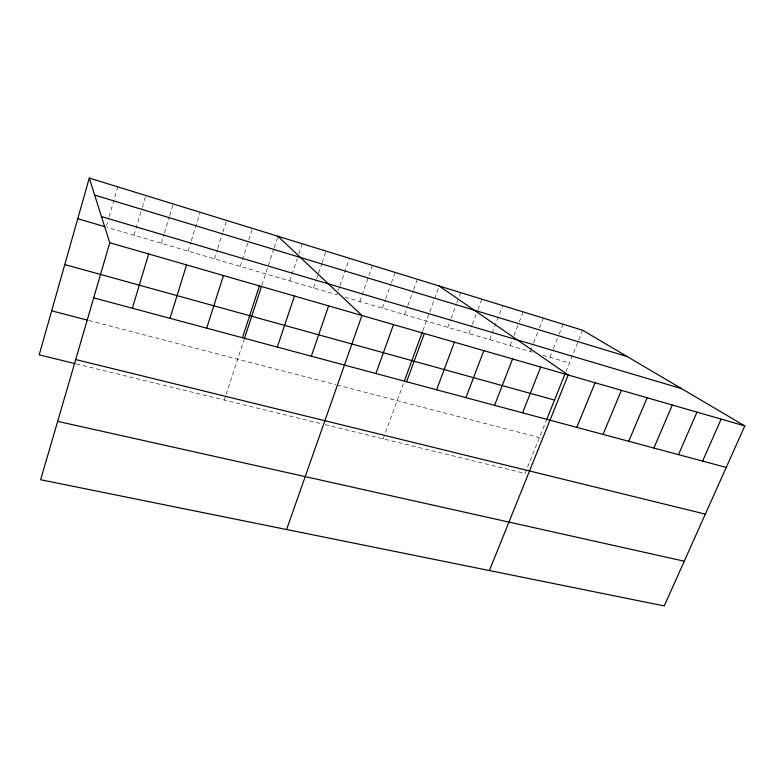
<?xml version="1.0" encoding="UTF-8"?>
<svg xmlns="http://www.w3.org/2000/svg" width="784" height="784" viewBox="0 0 784 784"><rect width="100%" height="100%" fill="white"/><g stroke="black" fill="none" stroke-linecap="round" stroke-linejoin="round"><path stroke-width="0.59" stroke-dasharray="3.92 2.94" d="M106.477 225.91L108.809 217.874M109.143 216.717L117.796 186.857M133.995 235.229L141.963 208.348M142.306 207.182L145.775 195.49M161.308 243.246L164.111 234.004M164.464 232.848L169.364 216.668M169.716 215.512L173.215 203.958M188.121 251.115L190.943 241.972M191.296 240.825L200.136 212.258M214.424 258.838L217.364 249.518M217.736 248.361L222.509 233.22M222.881 232.054L226.556 220.412M240.257 266.413L248.41 241.08M248.773 239.924L252.477 228.409M224.253 400.036L225.743 395.508M226.106 394.381L244.647 337.826M261.934 285.072L273.832 248.793M274.204 247.656L277.938 236.258M289.786 280.956L297.303 258.397M298.812 253.889L302.193 243.746M313.541 287.924L316.275 279.868M316.658 278.712L318.226 274.116M318.618 272.959L321.734 263.757M322.126 262.601L326.036 251.096M339.629 286.797L336.885 294.774L107.31 227.399M340.021 285.66L349.066 259.465M359.827 301.507L372.478 265.423M382.386 308.132L385.258 300.056M385.669 298.91L391 283.926M391.412 282.779L395.097 272.401M404.564 314.639L407.445 306.652M407.856 305.505L413.217 290.678M413.629 289.531L417.343 279.261M383.18 438.824L404.485 380.71M422.723 330.966L439.216 286.013M447.821 327.33L450.731 319.5M451.153 318.382L456.562 303.829M456.974 302.712L460.718 292.648M468.92 333.523L471.939 325.507M472.37 324.36L476.26 314.061M477.985 309.474L481.876 299.174M489.677 339.609L502.681 305.584M510.09 345.607L512.266 339.991M514.01 335.493L518.792 323.135M519.233 322.018L523.144 311.905M530.19 351.506L533.247 343.715M533.679 342.598L538.922 329.241M539.353 328.133L543.283 318.118M549.966 357.308L553.024 349.586M553.465 348.488L558.718 335.258M559.159 334.151L563.098 324.223M546.948 418.921L525.025 473.448L323.204 424.183M565.911 371.773L582.61 330.24M76.254 363.903L322.028 423.899M88.925 320.519L335.817 384.689M336.993 384.993L539.441 437.609M344.911 297.126L532.512 352.183M542.979 355.26L569.429 363.021"/><path stroke-width="1.18" d="M89.278 178.066L109.77 242.756L40.641 479.749L664.254 605.934L744.8 425.928L582.61 330.24L89.278 178.066L39.2 354.858L75.117 363.629M132.349 308.23L148.676 253.977M170.01 318.324L186.563 264.904M206.692 328.153L223.46 275.547M242.452 337.747L259.406 285.915M244.647 337.826L261.572 286.199M277.311 347.087L294.451 296.029M311.307 356.201L328.614 305.878M286.591 529.514L361.934 315.491L277.938 236.258M375.899 373.517L393.499 324.596M404.485 380.71L422.321 332.073M406.592 381.749L424.32 333.484M436.59 389.785L454.426 342.177M465.902 397.645L483.846 350.654M494.557 405.328L512.599 358.954M522.585 412.835L540.705 367.059M546.948 418.921L565.029 373.968M489.412 570.556L568.194 374.987L439.216 286.013M576.799 427.368L595.085 382.749M603.043 434.405L621.389 390.334M628.729 441.294L647.123 397.753M653.866 448.036L672.319 405.024M678.493 454.632L696.986 412.139M702.611 461.1L721.143 419.107M57.673 421.361L684.265 561.207M75.705 359.542L705.335 514.128M51.675 310.836L87.779 320.215M93.688 297.861L726.229 467.431M64.778 264.551L554.533 400.075M109.77 242.756L744.8 425.928M77.763 218.726L105.007 226.723M101.479 216.59L681.6 388.648M94.668 195.089L627.269 356.593"/></g></svg>
